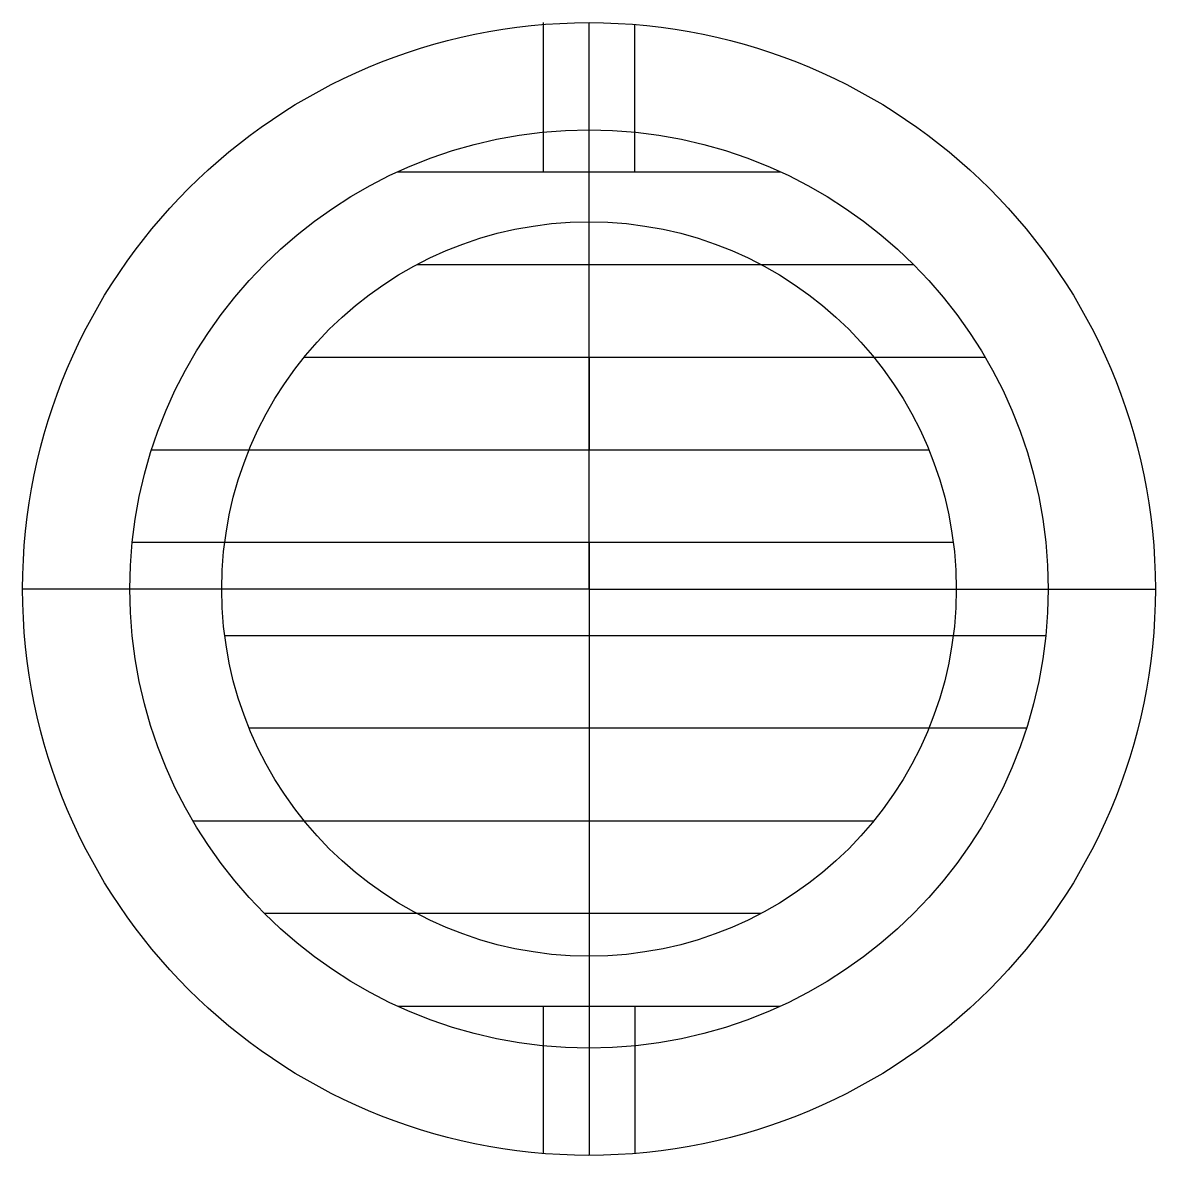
# Model space of a CAD drawing. Header units: millimetres. Extents: x -2.38 to 2.38, y -2.38 to 2.38.
import ezdxf

# ---------------------------------------------------------------- set-up
doc = ezdxf.new("R2010")
doc.units = ezdxf.units.MM
doc.layers.get('0').update_dxf_attribs({"linetype": 'CONTINUOUS'})

msp = doc.modelspace()

# ---------------------------------------------------------------- linework, layer by layer
for p, q in [((-0.1925, 2.375), (-0.1925, 1.75)), ((0, 0), (0, 2.375)), ((0.1925, 1.75), (0.1925, 2.3672)), ((-0.802, 1.75), (0.802, 1.75)), ((0, 1.3611), (0, 1.75)), ((-0.7204, 1.3611), (1.3612, 1.3611)), ((0, 0.9722), (0, 1.3611)), ((-1.1943, 0.9722), (1.6614, 0.9722)), ((0, 0.9722), (0, 0.5833)), ((-1.8345, 0.5833), (1.4252, 0.5833)), ((0, 0.1944), (0, 0.5833)), ((1.5277, 0.1944), (-1.9152, 0.1944)), ((0, 0.1944), (0, -0.1944)), ((0, 0), (-2.375, 0)), ((0, 0), (2.375, 0)), ((0, 0), (0, -2.375)), ((-1.5277, -0.1944), (1.9152, -0.1944)), ((0, -0.1944), (0, -0.5833)), ((1.8345, -0.5833), (-1.4252, -0.5833)), ((0, -0.5833), (0, -0.9722)), ((-1.6614, -0.9722), (1.1943, -0.9722)), ((0, -0.9722), (0, -1.3611)), ((0.7204, -1.3611), (-1.3612, -1.3611)), ((0, -1.3611), (0, -1.75)), ((-0.802, -1.75), (0.802, -1.75)), ((-0.1925, -1.75), (-0.1925, -2.3672)), ((0.1925, -1.75), (0.1925, -2.3672))]:
    msp.add_line(p, q)
for radius in [2.375, 1.925, 1.54]:
    msp.add_circle((0, 0), radius)

doc.saveas('drawing.dxf')
